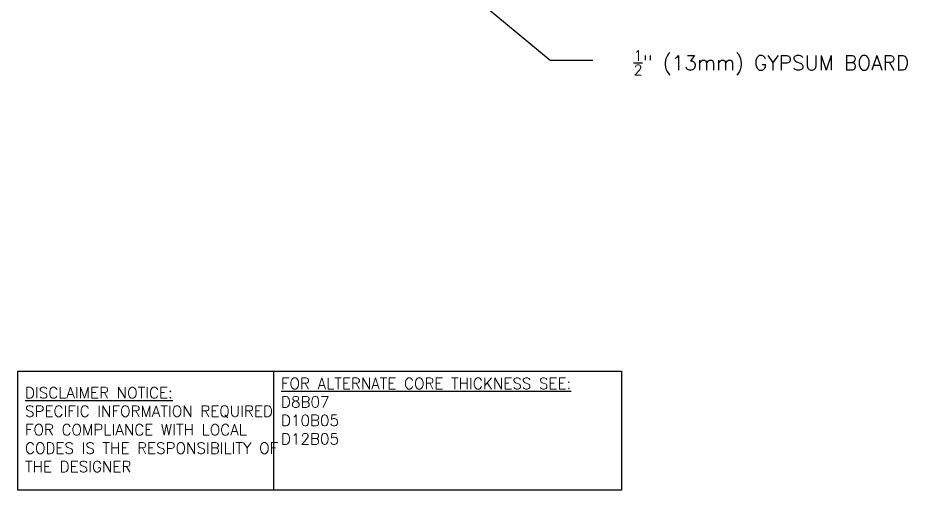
# Model space of a CAD drawing. Header units: inches. Extents: x 101.2 to 159.2, y 159.2 to 230.7.
# Drawn here: x 112.16 to 157.3, y 159.25 to 183.24 of the extents above; entities that cross this region are included whole.
import ezdxf

# ---------------------------------------------------------------- set-up
doc = ezdxf.new("R2010")
doc.units = ezdxf.units.IN
doc.header["$LTSCALE"] = 0.5
doc.header["$MEASUREMENT"] = 0
doc.layers.add('TEXT', color=4, linetype='Continuous')
doc.styles.add('DIM', font='romans.shx', dxfattribs={"width": 0.7})
doc.styles.add('ROMANS', font='romans.shx', dxfattribs={"height": 0.75})
doc.styles.get("Standard").update_dxf_attribs({"font": 'romans.shx', "height": 0.75})
doc.dimstyles.new('ext_12', dxfattribs={"dimscale": 12, "dimtxt": 0.075, "dimasz": 0.09375, "dimexe": 0.09375, "dimexo": 0.0625, "dimgap": 0.0625, "dimtad": 1, "dimdec": 1, "dimzin": 2, "dimdsep": 46, "dimlunit": 4, "dimtxsty": 'DIM', "dimcen": 0.09, "dimdle": 0.09375, "dimclrt": 4, "dimadec": 0, "dimazin": 0, "dimtfac": 1, "dimtdec": 1, "dimtmove": 2, "dimatfit": 3, "dimfxl": 1, "dimfrac": 2, "dimtolj": 1, "dimtzin": 0, "dimarcsym": 0})

msp = doc.modelspace()

# ---------------------------------------------------------------- linework, layer by layer
at = {"layer": 'TEXT'}
msp.add_lwpolyline([(112.156, 165.286), (125.14, 165.286), (125.14, 159.248), (112.156, 159.248)], close=True, dxfattribs=at)
msp.add_lwpolyline([(125.14, 165.286), (142.8, 165.286), (142.8, 159.248), (125.14, 159.248)], dxfattribs=at)

# ---------------------------------------------------------------- texts
at = {"layer": 'TEXT', "insert": (157.393, 180.953), "char_height": 0.75, "width": 19.5775, "attachment_point": 6, "style": 'ROMANS'}
msp.add_mtext('\\A1;{\\H0.7x;\\S1/2;}" (13mm) GYPSUM BOARD', dxfattribs=at)
at = {"layer": 'TEXT', "char_height": 0.5625, "attachment_point": 4}
for s, insert, width in [('{\\LFOR ALTERNATE CORE THICKNESS SEE:\\P}D8B07\\PD10B05\\PD12B05', (125.515, 163.26), 23.33295), ('{\\LDISCLAIMER NOTICE:}\\PSPECIFIC INFORMATION REQUIRED FOR COMPLIANCE WITH LOCAL CODES IS THE RESPONSIBILITY OF THE DESIGNER', (112.523, 162.32), 14.00235)]:
    msp.add_mtext(s, dxfattribs=dict(at, insert=insert, width=width))

# ---------------------------------------------------------------- leaders
at = {"layer": 'TEXT'}
msp.add_leader([(132.77, 186.415), (139.18, 181.083), (141.335, 181.083)], dimstyle='ext_12', override={"dimgap": 0.0625, "dimtad": 0}, dxfattribs=at)

doc.saveas('drawing.dxf')
